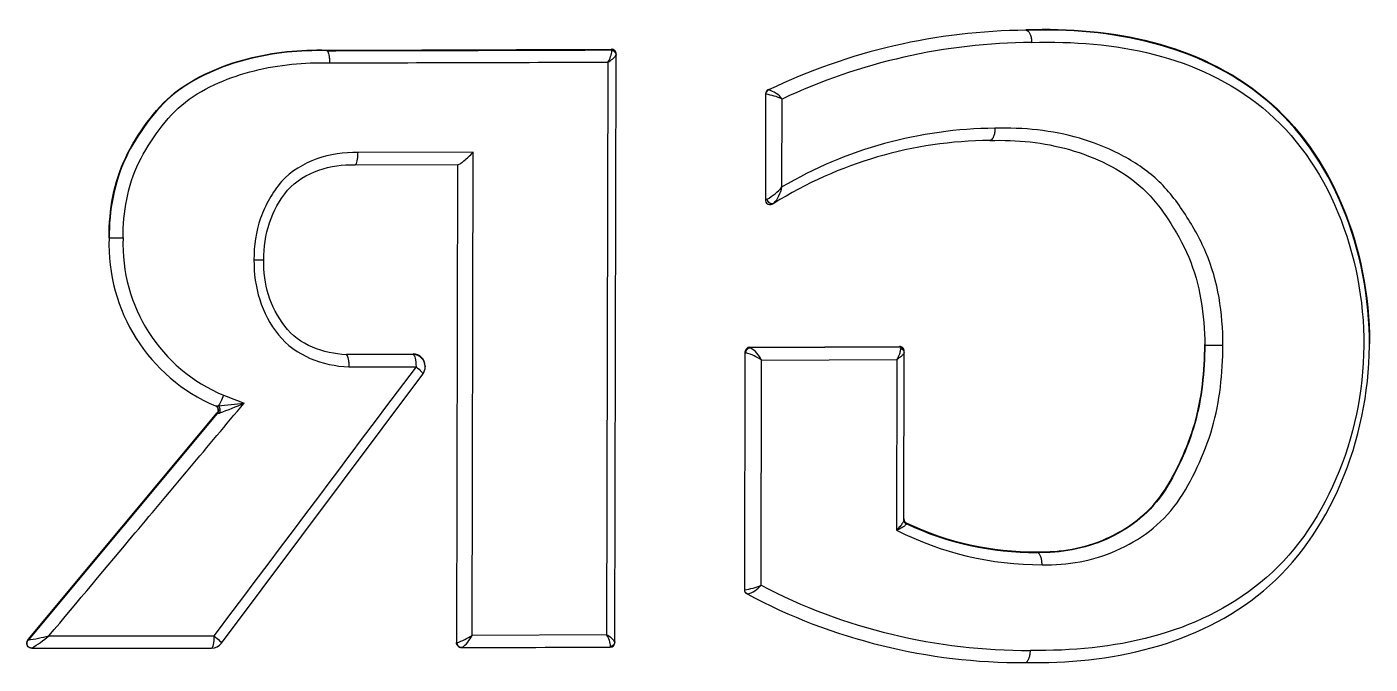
# Model space of a CAD drawing. Header units: centimetres. Extents: x -1797 to 2001, y -8788 to 1856.
# Drawn here: x -803.421 to -802.868, y -675.289 to -675.027 of the extents above; entities that cross this region are included whole.
import ezdxf

# ---------------------------------------------------------------- set-up
doc = ezdxf.new("R2010")
doc.units = ezdxf.units.CM
doc.header["$LTSCALE"] = 100
doc.header["$MEASUREMENT"] = 0
doc.layers.add('ID_Furniture-Fixed_01', color=141, linetype='Continuous')

msp = doc.modelspace()

# ---------------------------------------------------------------- linework, layer by layer
at = {"layer": 'ID_Furniture-Fixed_01'}
for p, q in [((-803.0099220818176, -675.0284974396329, 9.257823269087292e-05), (-803.0099340232274, -675.0284975165134, 9.257823269087292e-05)), ((-803.0099340210072, -675.0284964613659, 9.257823269087292e-05), (-803.0099334055284, -675.0282039570413, 9.257823269087292e-05)), ((-803.0099340210072, -675.0284964613659, 9.257823269087292e-05), (-803.0099220818176, -675.0284974396329, 9.257823269087292e-05)), ((-803.2976265254899, -675.0368795553015, 9.257823269087292e-05), (-803.2976292971861, -675.036879496238, 9.257823269087292e-05)), ((-803.2976292962333, -675.0368790434311, 9.257823269087292e-05), (-803.297628727833, -675.036608913005, 9.257823269087292e-05)), ((-803.2976292962333, -675.0368790434311, 9.257823269087292e-05), (-803.2976265254899, -675.0368795553015, 9.257823269087292e-05)), ((-803.297628727833, -675.036608913005, 9.257823269087292e-05), (-803.1806207815284, -675.0362822863274, 9.257823269087292e-05)), ((-803.1806207815284, -675.0362822863274, 9.257823269087292e-05), (-803.1806213655207, -675.0365598267447, 9.257823269087292e-05)), ((-803.1806213655207, -675.0365598267447, 9.257823269087292e-05), (-803.180437783759, -675.0368075448689, 9.257823269087292e-05)), ((-803.1791332946166, -675.279854589977, 9.257823269087292e-05), (-803.1786258912293, -675.0387127596348, 9.257823269087292e-05)), ((-803.1786258912293, -675.0387127596348, 9.257823269087292e-05), (-803.1786255776374, -675.0385637260408, 9.257823269087292e-05)), ((-803.1786255776374, -675.0385637260408, 9.257823269087292e-05), (-803.1786249704685, -675.0382751709869, 9.257823269087292e-05)), ((-803.1820786801443, -675.0415646400954, 9.257823269087292e-05), (-803.1825736603365, -675.2770053439242, 9.257823269087292e-05)), ((-803.1171686765446, -675.0548338151832, 9.257823269087292e-05), (-803.1172599010238, -675.0981879559811, 9.257823269087292e-05)), ((-803.1171681567686, -675.0545867933017, 9.257823269087292e-05), (-803.1171686765446, -675.0548338151832, 9.257823269087292e-05)), ((-803.1171686765446, -675.0548338151832, 9.257823269087292e-05), (-803.1170345734954, -675.0548070237239, 9.257823269087292e-05)), ((-803.1160250776124, -675.053030928658, 9.257823269087292e-05), (-803.1160245401079, -675.0527754813254, 9.257823269087292e-05)), ((-803.1159439362195, -675.053004524452, 9.257823269087292e-05), (-803.1160250776124, -675.053030928658, 9.257823269087292e-05)), ((-803.1104235679663, -675.0928728031452, 9.257823269087292e-05), (-803.1103476177349, -675.0567423150367, 9.257823269087292e-05)), ((-803.2375351590865, -675.0786552849725, 9.257823269087292e-05), (-803.284869334578, -675.0787661638567, 9.257823269087292e-05)), ((-803.2379526701637, -675.2771793723848, 9.257823269087292e-05), (-803.2375351590865, -675.0786552849725, 9.257823269087292e-05)), ((-803.2860882904138, -675.0837720143134, 9.257823269087292e-05), (-803.2437256386659, -675.0836735332125, 9.257823269087292e-05)), ((-803.2438805945291, -675.083651643976, 9.257823269087292e-05), (-803.2442941139113, -675.2801754025165, 9.257823269087292e-05)), ((-803.1165227325542, -675.0979391147778, 9.257823269087292e-05), (-803.1172589192018, -675.0981885480667, 9.257823269087292e-05)), ((-803.3872904411036, -675.1138437120255, 9.257823269087292e-05), (-803.387289911644, -675.1135920880604, 9.257823269087292e-05)), ((-803.2896711841315, -675.1618243220385, 9.257823269087292e-05), (-803.2896706148358, -675.1615537660757, 9.257823269087292e-05)), ((-803.2896706148358, -675.1615537660757, 9.257823269087292e-05), (-803.2622197191893, -675.1614930580306, 9.257823269087292e-05)), ((-803.2622197191893, -675.1614930580306, 9.257823269087292e-05), (-803.2622202917033, -675.1617651435274, 9.257823269087292e-05)), ((-803.1256381298634, -675.1610206122334, 9.257823269087292e-05), (-803.1258429869583, -675.2583782886961, 9.257823269087292e-05)), ((-803.1256376102075, -675.1607736474064, 9.257823269087292e-05), (-803.1256381298634, -675.1610206122334, 9.257823269087292e-05)), ((-803.1256381298634, -675.1610206122334, 9.257823269087292e-05), (-803.1252741432486, -675.1610396628378, 9.257823269087292e-05)), ((-803.123633926601, -675.1590251296004, 9.257823269087292e-05), (-803.123633377191, -675.1587640242462, 9.257823269087292e-05)), ((-803.1234155528225, -675.1590452047042, 9.257823269087292e-05), (-803.123633926601, -675.1590251296004, 9.257823269087292e-05)), ((-803.123633377191, -675.1587640242462, 9.257823269087292e-05), (-803.0621015741588, -675.1584471211956, 9.257823269087292e-05)), ((-803.0621021800249, -675.1587350571383, 9.257823269087292e-05), (-803.1234155528225, -675.1590452047042, 9.257823269087292e-05)), ((-803.0621015741588, -675.1584471211956, 9.257823269087292e-05), (-803.0621021800249, -675.1587350571383, 9.257823269087292e-05)), ((-803.060251646282, -675.2297705202757, 9.257823269087292e-05), (-803.060106923713, -675.1609915841066, 9.257823269087292e-05)), ((-803.060106923713, -675.1609915841066, 9.257823269087292e-05), (-803.0601063921415, -675.1607389564326, 9.257823269087292e-05)), ((-803.0601063921415, -675.1607389564326, 9.257823269087292e-05), (-803.0601057549385, -675.160436127778, 9.257823269087292e-05)), ((-802.8687149585961, -675.1574075397004, 9.257823269087292e-05), (-802.8687149637641, -675.1574099958, 9.257823269087292e-05)), ((-802.8687149100973, -675.1573844908273, 9.257823269087292e-05), (-802.8687149585961, -675.1574075397004, 9.257823269087292e-05)), ((-802.8687141181438, -675.1570081174452, 9.257823269087292e-05), (-802.8687149100973, -675.1573844908273, 9.257823269087292e-05)), ((-803.2896654907569, -675.1618254727339, 9.257823269087292e-05), (-803.2896711860377, -675.1618252279789, 9.257823269087292e-05)), ((-803.2622202917033, -675.1617651435274, 9.257823269087292e-05), (-803.2896711841315, -675.1618243220385, 9.257823269087292e-05)), ((-803.2896711841315, -675.1618243220385, 9.257823269087292e-05), (-803.2896654907132, -675.1618254727357, 9.257823269087292e-05)), ((-803.288664715992, -675.1668172249977, 9.257823269087292e-05), (-803.2609897085093, -675.1667581204176, 9.257823269087292e-05)), ((-803.2572302050847, -675.1664817062294, 9.257823269087292e-05), (-803.2572308219969, -675.1667748917623, 9.257823269087292e-05)), ((-803.1190444657288, -675.2565832602579, 9.257823269087292e-05), (-803.1188498884649, -675.1640271608164, 9.257823269087292e-05)), ((-803.1188498884649, -675.1640271608164, 9.257823269087292e-05), (-803.063113746372, -675.1637470706694, 9.257823269087292e-05)), ((-803.063113746372, -675.1637470706694, 9.257823269087292e-05), (-803.0632613224981, -675.2339404928919, 9.257823269087292e-05)), ((-803.3410929414061, -675.2803907215005, 9.257823269087292e-05), (-803.2582333443734, -675.1697672910266, 9.257823269087292e-05)), ((-803.342779497104, -675.1860213038487, 9.257823269087292e-05), (-803.4206500838967, -675.2791408656433, 9.257823269087292e-05)), ((-803.4206495438424, -675.2788842065522, 9.257823269087292e-05), (-803.3427789607749, -675.1857664152087, 9.257823269087292e-05)), ((-803.3427794971058, -675.1860213038487, 9.257823269087292e-05), (-803.3427821657492, -675.1860349901265, 9.257823269087292e-05)), ((-803.3427789607749, -675.1857664152087, 9.257823269087292e-05), (-803.342779497104, -675.1860213038487, 9.257823269087292e-05)), ((-803.0592449615657, -675.2314540906166, 9.257823269087292e-05), (-803.0591157802215, -675.231358371446, 9.257823269087292e-05)), ((-803.0591157802215, -675.231358371446, 9.257823269087292e-05), (-803.05911513916, -675.2310537089777, 9.257823269087292e-05)), ((-803.0055506332676, -675.2431288244927, 9.257823269087292e-05), (-803.0055500143909, -675.2428347053312, 9.257823269087292e-05)), ((-803.0055343964237, -675.2431306895967, 9.257823269087292e-05), (-803.0055506332676, -675.2431288244927, 9.257823269087292e-05)), ((-803.1257623084445, -675.2584132463082, 9.257823269087292e-05), (-803.1258429869583, -675.2583782886961, 9.257823269087292e-05)), ((-803.1825736603365, -675.2770053439242, 9.257823269087292e-05), (-803.2379526701637, -675.2771793723848, 9.257823269087292e-05)), ((-803.421117385315, -675.2804213161469, 9.257823269087292e-05), (-803.4211168482076, -675.2801660575599, 9.257823269087292e-05)), ((-803.4206500838967, -675.2791408656433, 9.257823269087292e-05), (-803.4206495438424, -675.2788842065522, 9.257823269087292e-05)), ((-803.4206321971853, -675.2791398837833, 9.257823269087292e-05), (-803.4206500838967, -675.2791408656433, 9.257823269087292e-05)), ((-803.2441380831724, -675.2801878050443, 9.257823269087292e-05), (-803.2442941139113, -675.2801754025165, 9.257823269087292e-05)), ((-803.1809313434808, -675.2817500135177, 9.257823269087292e-05), (-803.1811378113202, -675.2819990345326, 9.257823269087292e-05)), ((-803.1791336080578, -675.2800035518978, 9.257823269087292e-05), (-803.1791332946166, -675.2798545899789, 9.257823269087292e-05)), ((-803.0104807927744, -675.2883479878931, 9.257823269087292e-05), (-803.0104688650782, -675.2883479110744, 9.257823269087292e-05))]:
    msp.add_line(p, q, dxfattribs=at)
for centre, radius, start, end in [((-803.0082488150332, -675.2773241515017, 9.257823269087292e-05), 0.2488323415613118, 90.38803659739862, 115.6455104261855), ((-803.0060558392503, -675.2789797172638, 9.257823269087292e-05), 0.245491828800461, 90.38018284927732, 115.1397706314695), ((-803.4136970550161, -611.0479705419596, 9.257823269087292e-05), 63.9890137674753, 270.1039271581228, 270.2086964942249), ((-803.1893850852456, -675.036382843113, 9.257823269087292e-05), 0.008957375479136196, 324.6552411428303, 357.2823797850482), ((-803.186714697218, -675.032435689762, 9.257823269087292e-05), 0.01023867122679572, 296.9231371996657, 322.1878455700735), ((-803.1806255732102, -675.0385595177106, 9.257823269087292e-05), 0.002000000000000006, 359.8794401218175, 89.87944012181747), ((-803.1806113115508, -675.0382686156511, 9.257823269087292e-05), 0.001986351899266223, 359.8109127754348, 90.27315994884721), ((-803.4125846602309, -610.4416505263996, 9.257823269087292e-05), 64.6003253591152, 270.1028686192344, 270.2044424351633), ((-803.1151689429764, -675.0548380229623, 9.257823269087292e-05), 0.001999639054229796, 115.3498684752011, 179.8794401218175), ((-803.1151509768376, -675.0545937084573, 9.257823269087292e-05), 0.002017191784168551, 115.6618559433771, 179.8035833813244), ((-803.1198520353081, -675.0770623850374, 9.257823269087292e-05), 0.02243299351868223, 64.93284032335691, 82.78490819756861), ((-803.1188176125238, -675.0633654412748, 9.257823269087292e-05), 0.01075205156630533, 38.02368774084846, 74.49825527571461), ((-803.0215691518129, -675.2446132921816, 9.257823269087292e-05), 0.1758416426310437, 90.41416116754937, 120.3518860859811), ((-803.0235569027502, -675.2439721144021, 9.257823269087292e-05), 0.1701993292759255, 90.4623561706526, 122.0062882951481), ((-803.12785164269, -675.0780961686708, 9.257823269087292e-05), 0.02284921694484665, 299.7232920016123, 319.7065935676617), ((-803.1247741744489, -675.0900028721783, 9.257823269087292e-05), 0.01463476717448792, 318.7887716641332, 348.6907982023029), ((-803.1153876695174, -675.0982663375237, 9.257823269087292e-05), 0.001855651867201591, 177.5427422027187, 235.5055173269515), ((-803.3151208865062, -675.1165052495583, 9.257823269087292e-05), 0.07221861528063822, 177.8879488602788, 246.8285171980421), ((-803.3143968355072, -675.1164386593257, 9.257823269087292e-05), 0.06719148474597789, 177.7825162186117, 247.4567726861831), ((-803.2622094697801, -675.1664763968981, 9.257823269087292e-05), 0.004983349408636786, 359.9658756553446, 90.11784210677318), ((-803.1236381342906, -675.1610248205641, 9.257823269087292e-05), 0.002000000000000526, 89.87944012129633, 179.8794401218175), ((-803.1236212753527, -675.16078033387, 9.257823269087292e-05), 0.002016345942029599, 90.34388368717057, 179.8099994243489), ((-803.1303496764815, -675.1803550283778, 9.257823269087292e-05), 0.01997108869221992, 54.84279708951777, 75.27712836262548), ((-803.1285083269062, -675.1682954841028, 9.257823269087292e-05), 0.01055954624133105, 23.84192242418503, 61.16486216543809), ((-803.0621063877145, -675.1607347481024, 9.257823269087292e-05), 0.001999999999999659, 359.8794401218175, 89.87944012181747), ((-803.0620875364887, -675.16042886633, 9.257823269087292e-05), 0.001981794852686862, 359.7900634194441, 90.40584724856993), ((-803.2622308123624, -675.1667650529719, 9.257823269087292e-05), 0.004999920513669432, 359.8872557002438, 89.87944012181747), ((-803.2622308109273, -675.1667643709363, 9.257823269087292e-05), 0.00499999999999802, 323.1785186372972, 359.8794401218175), ((-803.3436205454364, -675.1733391257565, 9.257823269087292e-05), 0.00955931537531769, 270.4960528002826, 277.1597693569653), ((-803.3441445380556, -675.1846261915869, 9.257823269087292e-05), 0.001802071943048579, 4.982408264451694, 29.17426387775009), ((-803.4072099688392, -674.5082686019748, 9.257823269087292e-05), 0.6776587733485971, 275.4855728959957, 276.3968278238407), ((-803.3441658572206, -675.1848043355642, 9.257823269087292e-05), 0.002634089077934617, 338.7401489565501, 48.75067783227524), ((-803.4017989569268, -675.0230383791961, 9.257823269087292e-05), 0.1734609652011408, 290.2676497556404, 293.8325839629681), ((-803.1922299531664, -674.8022009798781, 9.257823269087292e-05), 0.4043270132625696, 248.5395280752903, 249.8202301597639), ((-803.3443118977608, -675.1847364999765, 9.257823269087292e-05), 0.001999743174142896, 320.022671627123, 359.8752668301692), ((-803.344308205858, -675.1844818713837, 9.257823269087292e-05), 0.00199715882138402, 319.9702249938069, 359.9367918945778), ((-803.3443118977608, -675.1847364999765, 9.257823269087292e-05), 0.001999743174142896, 359.8752668301692, 7.82279663099968), ((-803.0582514509344, -675.2295551823479, 9.257823269087292e-05), 0.00199963897585275, 179.8794401218175, 244.3900300364758), ((-803.0582691487172, -675.2292619646262, 9.257823269087292e-05), 0.001981425662935143, 179.7871120294559, 244.7251816625296), ((-803.0064721101534, -675.1195545477915, 9.257823269087292e-05), 0.1235777123185111, 244.7862465366963, 270.4272390605274), ((-803.0064559850671, -675.1192900782619, 9.257823269087292e-05), 0.1235479488333054, 244.7718095087759, 270.4201507331748), ((-803.0042267844685, -675.1182120067872, 9.257823269087292e-05), 0.1299159696734105, 242.9733070214602, 270.3528288852787), ((-803.1283258318899, -675.2357570751649, 9.257823269087292e-05), 0.02280073997208807, 276.4555051360732, 294.0205486245671), ((-803.1273055033923, -675.2497985013699, 9.257823269087292e-05), 0.01069007466799652, 283.8574558231464, 320.60386808084), ((-803.0119222421738, -675.0483720001691, 9.257823269087292e-05), 0.239980316819369, 241.9570034603051, 270.3441509900496), ((-803.0097603330945, -675.0468745617816, 9.257823269087292e-05), 0.2364757067076822, 242.4749208079883, 270.3756204998401), ((-803.4536988803768, -675.0922121156352, 9.257823269087292e-05), 0.1898299134554652, 280.0315891112947, 282.667626540292), ((-803.4502201594797, -675.2312111390049, 9.257823269087292e-05), 0.0599233154580049, 301.2717604613162, 309.5422778737303), ((-803.4189794360215, -606.9281608130693, 9.257823269087292e-05), 68.34926084061973, 270.0057919245406, 270.0626984545013), ((-803.2510071667896, -675.2582018983442, 9.257823269087292e-05), 0.02303398365768744, 287.3504342837763, 304.52386179104), ((-803.2489524207015, -675.2721593529125, 9.257823269087292e-05), 0.01209111687899991, 303.922495576515, 335.4691935397526), ((-803.1871386744771, -675.2860191241809, 9.257823269087292e-05), 0.01010384029245199, 37.59803112798481, 63.14014122769165), ((-803.1898312263918, -675.282174043173, 9.257823269087292e-05), 0.00890997850589286, 2.727760758487199, 35.45773996818118), ((-803.4191203664827, -675.2801690687495, 9.257823269087292e-05), 0.001997311759221543, 139.9619822899031, 179.8845956252277), ((-803.4191173892007, -675.2804252662816, 9.257823269087292e-05), 0.001999953587820264, 179.8868369355331, 201.8117635710566), ((-803.4191173892007, -675.2804252662816, 9.257823269087292e-05), 0.001999953587820264, 140.036937898208, 179.8868369355331), ((-803.420033221689, -607.5849754016137, 9.257823269087292e-05), 67.69745308721393, 270.000777906134, 270.0634190110652), ((-803.3450904003153, -675.2773877912343, 9.257823269087292e-05), 0.005000000000000174, 270.0635357906469, 323.1525758707459), ((-803.2422751202316, -675.2801666441608, 9.257823269087292e-05), 0.002020426443201629, 221.7869452613078, 267.9398267613948), ((-803.412568502958, -611.8627920051115, 9.257823269087292e-05), 63.41962929886692, 270.1539135063038, 270.2090840244448), ((-803.1811336036307, -675.2799993435672, 9.257823269087292e-05), 0.001999695390312792, 269.8794401218175, 359.8794401218175)]:
    msp.add_arc(centre, radius, start, end, dxfattribs=at)
at = {"layer": 'ID_Furniture-Fixed_01', "extrusion": (0, 0, -1)}
for centre, major_axis, ratio, start_param, end_param in [((-803.1806258868022, -675.0387085513041, 9.257823269087292e-05), (0.00199999557248376, -4.208330474362126e-06), 0.9547526389208288, 4.804570775199521, 6.283185307179586), ((-803.1150881980648, -675.054811931129, 9.257823269087292e-05), (-0.000742385868668435, 0.001857111526224383), 0.9690435780649556, 5.084431317406922, 6.219314000854524), ((-803.1148173975113, -675.0979445505275, 9.257823269087292e-05), (-0.001017291800975771, 0.001721951622918464), 0.8142279951474173, 3.116062862447093, 5.163589100286554), ((-803.3822904755788, -675.1138622787892, 9.257823269087292e-05), (-0.004999965508770008, 1.857178261052744e-05), 0.00530767848975204, 2.808056120695568e-05, 1.721845075547402), ((-803.1234197605121, -675.1610448956683, 9.257823269087292e-05), (-9.05393667396479e-05, -0.001997949604736411), 0.9270776524966023, 1.531426230308712, 3.095019848056804), ((-803.062106919286, -675.1609873757764, 9.257823269087292e-05), (0.00199999557248379, -4.208330460137425e-06), 0.9279598349356892, 4.867483512037171, 6.283185307179586), ((-803.2622308109273, -675.1667643709363, 9.257823269087292e-05), (-1.184287070204098e-05, 0.004999985974622143), 0.2482228029407104, 0.01801723672315791, 1.570134155233672), ((-803.3443062783765, -675.1847442617639, 9.257823269087292e-05), (-0.001296306067176793, -0.001523020216608686), 0.9986114022539642, 2.830477665854687, 3.147386989378105), ((-803.3443062783765, -675.1847442617639, 9.257823269087292e-05), (-0.001296306067176793, -0.001523020216608686), 0.9986114022539642, 3.147386989378106, 4.709911213774055), ((-803.3410745556199, -675.1785043091656, 9.257823269087292e-05), (-0.001876989566235837, -0.004634318738307539), 0.1699439012331276, 4.641895203096055, 5.837774648481992), ((-803.1237946149022, -675.2584180250235, 9.257823269087292e-05), (0.00107386381871923, 0.00168725116649789), 0.9775935159949909, 3.06849845426914, 4.1582127458176), ((-803.3450904003153, -675.2773877912343, 9.257823269087292e-05), (-0.004001176402842338, 0.002998430821833712), 0.1108490462786185, 1.715321452363154, 3.152111553085812), ((-803.2422005119655, -675.280192788977, 9.257823269087292e-05), (0.0001403212392951295, 0.001995071414711773), 0.9686522152028507, 3.07128132795527, 4.646857315357334), ((-803.1811332901895, -675.2798503816432, 9.257823269087292e-05), (-0.001999995572483472, 4.208330528485014e-06), 0.9546761555371427, 3.141592653589793, 4.609234434259561)]:
    msp.add_ellipse(centre, major_axis=major_axis, ratio=ratio, start_param=start_param, end_param=end_param, dxfattribs=at)
at = {"layer": 'ID_Furniture-Fixed_01', "extrusion": (0, 0, -0.9999999999999999)}
for centre, major_axis, ratio, start_param, end_param in [((-803.3286623323403, -675.1228854843878, 9.257823269087292e-05), (0.004999998468919012, -3.913823314799396e-06), 0.004257341776786208, 4.907815014729092, 6.283162260930764), ((-802.9314830641598, -675.1578654922362, 9.257823269087292e-05), (0.004999974402163231, -1.599931269143784e-05), 0.002306844767706571, 3.14156462517896, 5.231319776944021), ((-803.0582516507092, -675.2297747286063, 9.257823269087292e-05), (0.001999995572487172, -4.208329511942592e-06), 0.9675094839534079, 2.088501688819765, 3.141592653589793)]:
    msp.add_ellipse(centre, major_axis=major_axis, ratio=ratio, start_param=start_param, end_param=end_param, dxfattribs=at)
at = {"layer": 'ID_Furniture-Fixed_01', "extrusion": (0, 0, -0.9999999999999998)}
for centre, major_axis, ratio, start_param, end_param in [((-803.2622308109273, -675.1667643709363, 9.257823269087292e-05), (-0.004002533642212573, 0.002996618835114202), 0.1527886056443319, 1.770065430359932, 3.152170894521663), ((-803.3450904003153, -675.2773877912343, 9.257823269087292e-05), (-5.544542552579898e-06, 0.004999996925802577), 0.181035093198292, 1.569584878608655, 3.159339208942803)]:
    msp.add_ellipse(centre, major_axis=major_axis, ratio=ratio, start_param=start_param, end_param=end_param, dxfattribs=at)
at = {"layer": 'ID_Furniture-Fixed_01'}
for points, knots in [([(-803.0104807905558, -675.2883469334963, 9.257823269087292e-05), (-802.975513447816, -675.2889925520342, 9.257823269087292e-05), (-802.9395765415269, -675.2815614838676, 9.257823269087292e-05), (-802.8850938120961, -675.2362271280638, 9.257823269087292e-05), (-802.8690163650483, -675.1970752138616, 9.257823269087292e-05), (-802.8684222052867, -675.1192688499261, 9.257823269087292e-05), (-802.8839155652234, -675.0798420940366, 9.257823269087292e-05), (-802.9390347768993, -675.0340342886191, 9.257823269087292e-05), (-802.9749739592891, -675.0274149788677, 9.257823269087292e-05), (-803.0099340210072, -675.0284964613659, 9.257823269087292e-05)], [0, 0, 0, 0, 0.2500000000000002, 0.2500000000000002, 0.5000000000000003, 0.5000000000000003, 0.7500000000000004, 0.7500000000000004, 1, 1, 1, 1]), ([(-803.0099334055284, -675.0282039570413, 9.257823269087292e-05), (-802.9746562879911, -675.0271014359143, 9.257823269087292e-05), (-802.9393968563874, -675.0335953794558, 9.257823269087292e-05), (-802.8842117940776, -675.079057121952, 9.257823269087292e-05), (-802.8686144228164, -675.1179291687592, 9.257823269087292e-05), (-802.8687146364068, -675.1570499634684, 9.257823269087292e-05)], [0, 0, 0, 0, 0.5014886333740896, 0.5014886333740896, 1, 1, 1, 1]), ([(-803.0099220818176, -675.0284974396329, 9.257823269087292e-05), (-803.0096759681121, -675.0285067283623, 9.257823269087292e-05), (-803.0094257015952, -675.0286127349402, 9.257823269087292e-05), (-803.0091920072779, -675.0288066787255, 9.257823269087292e-05), (-803.0089583132001, -675.0290006223115, 9.257823269087292e-05), (-803.0087347458438, -675.0292878514958, 9.257823269087292e-05), (-803.0085398168015, -675.0296445779579, 9.257823269087292e-05), (-803.0083448820914, -675.0300013147951, 9.257823269087292e-05), (-803.0081732110975, -675.0304373910178, 9.257823269087292e-05), (-803.00803901651, -675.0309166956597, 9.257823269087292e-05), (-803.0078998034464, -675.0314139248637, 9.257823269087292e-05), (-803.0077969496202, -675.0319722676929, 9.257823269087292e-05), (-803.0077396032941, -675.032542052187, 9.257823269087292e-05), (-803.0077081313174, -675.032854753016, 9.257823269087292e-05), (-803.0076896876698, -675.0331747359235, 9.257823269087292e-05), (-803.0076847742034, -675.0334932928351, 9.257823269087292e-05)], [0, 0, 0, 0, 0.2170166207002759, 0.2170166207002759, 0.2170166207002759, 0.4340328458989334, 0.4340328458989334, 0.4340328458989334, 0.6510553138092342, 0.6510553138092342, 0.6510553138092342, 0.876442651702413, 0.876442651702413, 0.876442651702413, 1, 1, 1, 1]), ([(-803.0076847742034, -675.0334932928351, 9.257823269087292e-05), (-802.9736341197101, -675.0324372710022, 9.257823269087292e-05), (-802.9392197376994, -675.0386705786334, 9.257823269087292e-05), (-802.8859180309743, -675.0821732601328, 9.257823269087292e-05), (-802.8707255180482, -675.1204835633318, 9.257823269087292e-05), (-802.8713387364309, -675.195956063236, 9.257823269087292e-05), (-802.8871270190508, -675.2339294120204, 9.257823269087292e-05), (-802.9398125867758, -675.2769503747634, 9.257823269087292e-05), (-802.9742801179099, -675.2839629630228, 9.257823269087292e-05), (-803.0082100533413, -675.2833451867953, 9.257823269087292e-05)], [0, 0, 0, 0, 0.25, 0.25, 0.5, 0.5, 0.75, 0.75, 1, 1, 1, 1]), ([(-803.2976292971861, -675.036879496238, 9.257823269087292e-05), (-803.3085843609142, -675.0366445352149, 9.257823269087292e-05), (-803.3196584441454, -675.0376767024065, 9.257823269087292e-05), (-803.3357800782835, -675.0418470334196, 9.257823269087292e-05), (-803.3409980357477, -675.0436520390128, 9.257823269087292e-05), (-803.3510655629372, -675.0482310693944, 9.257823269087292e-05), (-803.3560118189256, -675.0510235632726, 9.257823269087292e-05), (-803.3646945355542, -675.0579432567358, 9.257823269087292e-05), (-803.3684168607688, -675.0621524865899, 9.257823269087292e-05), (-803.3750444650782, -675.071228537973, 9.257823269087292e-05), (-803.3780653622689, -675.0759345684457, 9.257823269087292e-05), (-803.3852526812531, -675.0911250513952, 9.257823269087292e-05), (-803.3872487955116, -675.1026320821122, 9.257823269087292e-05), (-803.3872904411036, -675.1138437120255, 9.257823269087292e-05)], [0, 0, 0, 0, 0.2499999999999994, 0.2499999999999994, 0.3749999999999981, 0.3749999999999981, 0.4999999999999968, 0.4999999999999968, 0.6249999999999956, 0.6249999999999956, 0.7499999999999972, 0.7499999999999972, 1, 1, 1, 1]), ([(-803.387289911644, -675.1135920880604, 9.257823269087292e-05), (-803.3872688082606, -675.1079106952463, 9.257823269087292e-05), (-803.3867985095101, -675.1023021626854, 9.257823269087292e-05), (-803.3846226165757, -675.0912855864956, 9.257823269087292e-05), (-803.3828562380734, -675.0858051429452, 9.257823269087292e-05), (-803.3780504754834, -675.0756536078513, 9.257823269087292e-05), (-803.3750239985343, -675.0709433926015, 9.257823269087292e-05), (-803.3683906255974, -675.0618656473082, 9.257823269087292e-05), (-803.3646535215756, -675.0576480863876, 9.257823269087292e-05), (-803.3559742440615, -675.0507417576357, 9.257823269087292e-05), (-803.3510300225214, -675.047952454822, 9.257823269087292e-05), (-803.3409644010181, -675.0433774336454, 9.257823269087292e-05), (-803.3357525913784, -675.0415760093449, 9.257823269087292e-05), (-803.3196660458589, -675.0374142066305, 9.257823269087292e-05), (-803.3086522895314, -675.0363745890984, 9.257823269087292e-05), (-803.297628727833, -675.036608913005, 9.257823269087292e-05)], [0, 0, 0, 0, 0.1249999999999978, 0.1249999999999978, 0.2499999999999957, 0.2499999999999957, 0.3749999999999935, 0.3749999999999935, 0.4999999999999944, 0.4999999999999944, 0.6249999999999953, 0.6249999999999953, 0.7499999999999963, 0.7499999999999963, 1, 1, 1, 1]), ([(-803.2976265254899, -675.0368795553015, 9.257823269087292e-05), (-803.2975040108095, -675.0368921750398, 9.257823269087292e-05), (-803.2973811801718, -675.037001556733, 9.257823269087292e-05), (-803.2972682053211, -675.0371986400903, 9.257823269087292e-05), (-803.2971552305918, -675.0373957232366, 9.257823269087292e-05), (-803.2970489957194, -675.0376859429891, 9.257823269087292e-05), (-803.2969582969116, -675.0380452633028, 9.257823269087292e-05), (-803.2968675953294, -675.0384045945968, 9.257823269087292e-05), (-803.2967899292033, -675.0388429402549, 9.257823269087292e-05), (-803.2967317283596, -675.0393240014716, 9.257823269087292e-05), (-803.2966722124183, -675.0398159326571, 9.257823269087292e-05), (-803.2966313795683, -675.0403666186874, 9.257823269087292e-05), (-803.2966127607813, -675.0409284271916, 9.257823269087292e-05), (-803.2966024819815, -675.0412385825305, 9.257823269087292e-05), (-803.2965987115662, -675.041555859593, 9.257823269087292e-05), (-803.2966015503969, -675.0418717676764, 9.257823269087292e-05)], [0, 0, 0, 0, 0.217965343829812, 0.217965343829812, 0.217965343829812, 0.4359302689819026, 0.4359302689819026, 0.4359302689819026, 0.6539017870495196, 0.6539017870495196, 0.6539017870495196, 0.8769461485003066, 0.8769461485003066, 0.8769461485003066, 1, 1, 1, 1]), ([(-803.3815380043034, -675.113838837218, 9.257823269087292e-05), (-803.3815171966891, -675.1084798084842, 9.257823269087292e-05), (-803.3810763273503, -675.1031860162591, 9.257823269087292e-05), (-803.3790094841313, -675.0927825869805, 9.257823269087292e-05), (-803.377322688981, -675.0876160368864, 9.257823269087292e-05), (-803.3727409867433, -675.078091417384, 9.257823269087292e-05), (-803.3698600018811, -675.073668939963, 9.257823269087292e-05), (-803.3635635821262, -675.0651339014482, 9.257823269087292e-05), (-803.3600284372761, -675.0611975804829, 9.257823269087292e-05), (-803.3517430660585, -675.0547955548693, 9.257823269087292e-05), (-803.3470463055771, -675.0522404800247, 9.257823269087292e-05), (-803.3375131086613, -675.048038213811, 9.257823269087292e-05), (-803.3325774253897, -675.0463855555615, 9.257823269087292e-05), (-803.3173430028892, -675.0425759467287, 9.257823269087292e-05), (-803.3069982872336, -675.0416510227667, 9.257823269087292e-05), (-803.2966015503969, -675.0418717676764, 9.257823269087292e-05)], [0, 0, 0, 0, 0.1249999999999996, 0.1249999999999996, 0.2499999999999993, 0.2499999999999993, 0.3749999999999989, 0.3749999999999989, 0.4999999999999986, 0.4999999999999986, 0.6249999999999982, 0.6249999999999982, 0.7499999999999978, 0.7499999999999978, 1, 1, 1, 1]), ([(-803.0228402078397, -675.0687762434707, 9.257823269087292e-05), (-803.0228352010529, -675.0690933339067, 9.257823269087292e-05), (-803.022843225796, -675.0694118692479, 9.257823269087292e-05), (-803.0228640623102, -675.0697232598097, 9.257823269087292e-05), (-803.0229048374165, -675.070332621902, 9.257823269087292e-05), (-803.0229969940139, -675.0709296980579, 9.257823269087292e-05), (-803.0231311961932, -675.0714539762896, 9.257823269087292e-05), (-803.0232522075238, -675.0719267227571, 9.257823269087292e-05), (-803.0234106859344, -675.0723543191577, 9.257823269087292e-05), (-803.0235935131315, -675.0727013566341, 9.257823269087292e-05), (-803.0237763348223, -675.0730483836658, 9.257823269087292e-05), (-803.0239885459647, -675.0733244265327, 9.257823269087292e-05), (-803.0242125770731, -675.0735066229975, 9.257823269087292e-05), (-803.0244366084165, -675.0736888196504, 9.257823269087292e-05), (-803.0246786387086, -675.073782194255, 9.257823269087292e-05), (-803.0249186257355, -675.0737790123105, 9.257823269087292e-05)], [0, 0, 0, 0, 0.1211089353881048, 0.1211089353881048, 0.1211089353881048, 0.3589010912644836, 0.3589010912644836, 0.3589010912644836, 0.5726048331982987, 0.5726048331982987, 0.5726048331982987, 0.7863022165380282, 0.7863022165380282, 0.7863022165380282, 1, 1, 1, 1]), ([(-802.9290032849113, -675.1578634113855, 9.257823269087292e-05), (-802.9289985626748, -675.1512810496608, 9.257823269087292e-05), (-802.9294721235015, -675.1447530878761, 9.257823269087292e-05), (-802.9317113510249, -675.1319990138907, 9.257823269087292e-05), (-802.9335362536415, -675.1256682767555, 9.257823269087292e-05), (-802.9385040423374, -675.1139363438149, 9.257823269087292e-05), (-802.9416326216522, -675.1085027351394, 9.257823269087292e-05), (-802.9485142358947, -675.0980442064676, 9.257823269087292e-05), (-802.9523889284117, -675.0931980183525, 9.257823269087292e-05), (-802.9613608145245, -675.0851952759956, 9.257823269087292e-05), (-802.9664754159136, -675.0819404594397, 9.257823269087292e-05), (-802.9769542697405, -675.0766033890143, 9.257823269087292e-05), (-802.982402706591, -675.0744937710908, 9.257823269087292e-05), (-802.999309960146, -675.0696201174444, 9.257823269087292e-05), (-803.0110129984469, -675.0684064490126, 9.257823269087292e-05), (-803.0228402078397, -675.0687762434707, 9.257823269087292e-05)], [0, 0, 0, 0, 0.1250000000000003, 0.1250000000000003, 0.2500000000000006, 0.2500000000000006, 0.3750000000000008, 0.3750000000000008, 0.5000000000000011, 0.5000000000000011, 0.6250000000000013, 0.6250000000000013, 0.7500000000000017, 0.7500000000000017, 1, 1, 1, 1]), ([(-803.284869334578, -675.0787661638567, 9.257823269087292e-05), (-803.2906376405047, -675.0786243147743, 9.257823269087292e-05), (-803.2964092767616, -675.0794187752169, 9.257823269087292e-05), (-803.3072315340285, -675.0832816412646, 9.257823269087292e-05), (-803.3124100780024, -675.0863180739027, 9.257823269087292e-05), (-803.3182622007475, -675.0928601947983, 9.257823269087292e-05), (-803.3198343344751, -675.0952893279448, 9.257823269087292e-05), (-803.3227111148312, -675.1003231508, 9.257823269087292e-05), (-803.3239994616614, -675.1029805739652, 9.257823269087292e-05), (-803.326924065447, -675.1112501578148, 9.257823269087292e-05), (-803.3276712238155, -675.116989464673, 9.257823269087292e-05), (-803.3276913905106, -675.1228653628016, 9.257823269087292e-05)], [0, 0, 0, 0, 0.2500000000000028, 0.2500000000000028, 0.5000000000000057, 0.5000000000000057, 0.6250000000000044, 0.6250000000000044, 0.7500000000000031, 0.7500000000000031, 1, 1, 1, 1]), ([(-803.2860882904138, -675.0837720143134, 9.257823269087292e-05), (-803.2859604195656, -675.0837817909285, 9.257823269087292e-05), (-803.2858293019752, -675.0836951087097, 9.257823269087292e-05), (-803.285705804602, -675.0835191485423, 9.257823269087292e-05), (-803.2855823074057, -675.0833431886233, 9.257823269087292e-05), (-803.2854630252674, -675.0830730987211, 9.257823269087292e-05), (-803.2853578580634, -675.0827312491322, 9.257823269087292e-05), (-803.2852526865207, -675.0823893854406, 9.257823269087292e-05), (-803.2851587318899, -675.0819663288137, 9.257823269087292e-05), (-803.2850837987493, -675.0814971117873, 9.257823269087292e-05), (-803.2850088591682, -675.0810278544279, 9.257823269087292e-05), (-803.2849508786386, -675.0804994875964, 9.257823269087292e-05), (-803.2849146744181, -675.0799557608036, 9.257823269087292e-05), (-803.2849078414001, -675.0798531403032, 9.257823269087292e-05), (-803.2849017426547, -675.0797496757984, 9.257823269087292e-05), (-803.2848963965864, -675.0796456786313, 9.257823269087292e-05), (-803.2848815008401, -675.0793559114534, 9.257823269087292e-05), (-803.2848724240932, -675.079060450604, 9.257823269087292e-05), (-803.284869334578, -675.0787661638567, 9.257823269087292e-05)], [0, 0, 0, 0, 0.2122117680112611, 0.2122117680112611, 0.2122117680112611, 0.4244229938145537, 0.4244229938145537, 0.4244229938145537, 0.6366428674161457, 0.6366428674161457, 0.6366428674161457, 0.8488811973135971, 0.8488811973135971, 0.8488811973135971, 0.8883894713492771, 0.8883894713492771, 0.8883894713492771, 1, 1, 1, 1]), ([(-803.2437256386659, -675.0836735332125, 9.257823269087292e-05), (-803.2436172761321, -675.0836811811143, 9.257823269087292e-05), (-803.2434483087901, -675.0836283239348, 9.257823269087292e-05), (-803.2432391944108, -675.0835247297866, 9.257823269087292e-05), (-803.2430309874107, -675.0834215851467, 9.257823269087292e-05), (-803.2427785797679, -675.0832667403158, 9.257823269087292e-05), (-803.242506390024, -675.0830799421303, 9.257823269087292e-05), (-803.2421272418035, -675.0828197405515, 9.257823269087292e-05), (-803.2416998058928, -675.0824913646795, 9.257823269087292e-05), (-803.2412657760584, -675.0821354174088, 9.257823269087292e-05), (-803.2406626119879, -675.0816407633831, 9.257823269087292e-05), (-803.240027640031, -675.0810779841142, 9.257823269087292e-05), (-803.2394116186728, -675.0805023853848, 9.257823269087292e-05), (-803.2388052440059, -675.0799358003421, 9.257823269087292e-05), (-803.2382027034106, -675.0793433698548, 9.257823269087292e-05), (-803.2376320509206, -675.0787553926223, 9.257823269087292e-05), (-803.2375996669653, -675.0787220255054, 9.257823269087292e-05), (-803.2375673680837, -675.0786886546241, 9.257823269087292e-05), (-803.2375351590865, -675.0786552849725, 9.257823269087292e-05)], [0, 0, 0, 0, 0.1366552677754398, 0.1366552677754398, 0.1366552677754398, 0.2722595008772362, 0.2722595008772362, 0.2722595008772362, 0.4618483837741509, 0.4618483837741509, 0.4618483837741509, 0.726051679448856, 0.726051679448856, 0.726051679448856, 0.9852872310004442, 0.9852872310004442, 0.9852872310004442, 1, 1, 1, 1]), ([(-803.0249186257355, -675.0737790123105, 9.257823269087292e-05), (-803.0137576104471, -675.0734205245574, 9.257823269087292e-05), (-803.002737735035, -675.0745352193028, 9.257823269087292e-05), (-802.9868051486748, -675.0790633402446, 9.257823269087292e-05), (-802.9816712850042, -675.0810267750678, 9.257823269087292e-05), (-802.9717986172847, -675.0860013557251, 9.257823269087292e-05), (-802.9669828383127, -675.0890254169633, 9.257823269087292e-05), (-802.9585443993493, -675.0965125106816, 9.257823269087292e-05), (-802.9549028653801, -675.1010922987064, 9.257823269087292e-05), (-802.9484006381995, -675.1110183939434, 9.257823269087292e-05), (-802.9454348523739, -675.1161717559291, 9.257823269087292e-05), (-802.9383853858895, -675.1328738777481, 9.257823269087292e-05), (-802.9364740833042, -675.1454868148887, 9.257823269087292e-05), (-802.9364830385522, -675.1578494885864, 9.257823269087292e-05)], [0, 0, 0, 0, 0.2499999999999987, 0.2499999999999987, 0.3749999999999988, 0.3749999999999988, 0.4999999999999989, 0.4999999999999989, 0.624999999999999, 0.624999999999999, 0.7499999999999991, 0.7499999999999991, 1, 1, 1, 1]), ([(-803.323662333874, -675.1228894029339, 9.257823269087292e-05), (-803.323627216377, -675.11263790625, 9.257823269087292e-05), (-803.3205813921617, -675.102070061592, 9.257823269087292e-05), (-803.3104372082811, -675.0903645222295, 9.257823269087292e-05), (-803.3058311366625, -675.0876959140444, 9.257823269087292e-05), (-803.2962767795893, -675.0843198080904, 9.257823269087292e-05), (-803.2910524795135, -675.0836444877252, 9.257823269087292e-05), (-803.2860919400623, -675.0837714481193, 9.257823269087292e-05)], [0, 0, 0, 0, 0.4999999999999993, 0.4999999999999993, 0.7499999999999997, 0.7499999999999997, 1, 1, 1, 1]), ([(-803.1137876064578, -675.099658616735, 9.257823269087292e-05), (-803.1138744348924, -675.099710062387, 9.257823269087292e-05), (-803.1140528457319, -675.0998152461086, 9.257823269087292e-05), (-803.1142011083667, -675.0998996927881, 9.257823269087292e-05), (-803.1143354279711, -675.0999706736518, 9.257823269087292e-05), (-803.1144730856365, -675.1000354815826, 9.257823269087292e-05), (-803.1147227263064, -675.1001296101801, 9.257823269087292e-05), (-803.1151488884078, -675.100214606902, 9.257823269087292e-05), (-803.1157438106325, -675.100163457719, 9.257823269087292e-05), (-803.1162423961619, -675.0999962497742, 9.257823269087292e-05), (-803.1164228438164, -675.0998118620848, 9.257823269087292e-05), (-803.1164385750405, -675.0997957300299, 9.257823269087292e-05)], [0, 0, 0, 0, 0.1267282215625305, 0.3027656361574722, 0.3722616863474607, 0.4186529740897285, 0.4838186412683239, 0.6036314733698886, 0.774762862905199, 0.9830328695963445, 1, 1, 1, 1]), ([(-803.3276913905106, -675.1228653628016, 9.257823269087292e-05), (-803.3276957370304, -675.1284265415973, 9.257823269087292e-05), (-803.3270423000267, -675.1339204855719, 9.257823269087292e-05), (-803.3236161402816, -675.1444070560963, 9.257823269087292e-05), (-803.321009697706, -675.1493539422538, 9.257823269087292e-05), (-803.3141953925453, -675.1579605490253, 9.257823269087292e-05), (-803.309513731035, -675.1611820459059, 9.257823269087292e-05), (-803.299462431379, -675.1654981061345, 9.257823269087292e-05), (-803.2941138788977, -675.166583947949, 9.257823269087292e-05), (-803.288664715992, -675.1668172249977, 9.257823269087292e-05)], [0, 0, 0, 0, 0.25, 0.25, 0.5, 0.5, 0.75, 0.75, 1, 1, 1, 1]), ([(-803.2896711860377, -675.1618252279789, 9.257823269087292e-05), (-803.2944597423347, -675.1616215747329, 9.257823269087292e-05), (-803.299161392436, -675.1606593202193, 9.257823269087292e-05), (-803.3079970892333, -675.1568479988321, 9.257823269087292e-05), (-803.3121147990986, -675.1539815805734, 9.257823269087292e-05), (-803.3179473611693, -675.1462677174306, 9.257823269087292e-05), (-803.3202306567251, -675.141859913869, 9.257823269087292e-05), (-803.3231342288993, -675.1325906302711, 9.257823269087292e-05), (-803.3236662073232, -675.1278380032456, 9.257823269087292e-05), (-803.323662333874, -675.1228894029339, 9.257823269087292e-05)], [0, 0, 0, 0, 0.25, 0.25, 0.5, 0.5, 0.75, 0.75, 1, 1, 1, 1]), ([(-803.0617941146883, -675.1591543869706, 9.257823269087292e-05), (-803.0617120463912, -675.1593778538893, 9.257823269087292e-05), (-803.0616943943895, -675.1596871044064, 9.257823269087292e-05), (-803.0617341400614, -675.1600457351235, 9.257823269087292e-05), (-803.0617821722777, -675.1604791365078, 9.257823269087292e-05), (-803.0619148130102, -675.1609981589988, 9.257823269087292e-05), (-803.0621086662535, -675.1615461727135, 9.257823269087292e-05), (-803.0622501641842, -675.1619461805024, 9.257823269087292e-05), (-803.0624263748623, -675.1623689648497, 9.257823269087292e-05), (-803.0626282876063, -675.1627967777906, 9.257823269087292e-05), (-803.062709081348, -675.1629679636619, 9.257823269087292e-05), (-803.0627942646803, -675.1631405997407, 9.257823269087292e-05), (-803.062883275476, -675.1633136392841, 9.257823269087292e-05), (-803.0629365603702, -675.1634172266456, 9.257823269087292e-05), (-803.0629912668752, -675.1635210579118, 9.257823269087292e-05), (-803.0630472741909, -675.1636249121614, 9.257823269087292e-05), (-803.0630692299424, -675.1636656246667, 9.257823269087292e-05), (-803.0630913898034, -675.1637063485734, 9.257823269087292e-05), (-803.063113746372, -675.1637470706694, 9.257823269087292e-05)], [0, 0, 0, 0, 0.2681422982263432, 0.2681422982263432, 0.2681422982263432, 0.5930280546177307, 0.5930280546177307, 0.5930280546177307, 0.828219800846696, 0.828219800846696, 0.828219800846696, 0.9218031634110843, 0.9218031634110843, 0.9218031634110843, 0.9777892042205755, 0.9777892042205755, 0.9777892042205755, 1, 1, 1, 1]), ([(-803.063113746372, -675.1637470706694, 9.257823269087292e-05), (-803.0630764210547, -675.1637226175883, 9.257823269087292e-05), (-803.0630392920431, -675.1636981635731, 9.257823269087292e-05), (-803.0630023715628, -675.1636737165647, 9.257823269087292e-05), (-803.06290805016, -675.1636112613526, 9.257823269087292e-05), (-803.0628150433731, -675.1635488209379, 9.257823269087292e-05), (-803.0627235542918, -675.1634865288686, 9.257823269087292e-05), (-803.0625709152542, -675.1633826016925, 9.257823269087292e-05), (-803.0624222585325, -675.1632789204052, 9.257823269087292e-05), (-803.0622785322935, -675.1631761153392, 9.257823269087292e-05), (-803.0619199088444, -675.1629195977632, 9.257823269087292e-05), (-803.0615887935693, -675.1626661206112, 9.257823269087292e-05), (-803.0613006583641, -675.162426315024, 9.257823269087292e-05), (-803.0609055521312, -675.1620974809241, 9.257823269087292e-05), (-803.0605822640892, -675.1617860974709, 9.257823269087292e-05), (-803.0603749169159, -675.1615261340846, 9.257823269087292e-05), (-803.0602033358688, -675.1613110128039, 9.257823269087292e-05), (-803.0601072056071, -675.1611255533583, 9.257823269087292e-05), (-803.060106923713, -675.1609915841066, 9.257823269087292e-05)], [0, 0, 0, 0, 0.02222078523136146, 0.02222078523136146, 0.02222078523136146, 0.07831543427725966, 0.07831543427725966, 0.07831543427725966, 0.1719634424427363, 0.1719634424427363, 0.1719634424427363, 0.406946291215227, 0.406946291215227, 0.406946291215227, 0.7318424298230123, 0.7318424298230123, 0.7318424298230123, 1, 1, 1, 1]), ([(-803.0055500143909, -675.2428347053312, 9.257823269087292e-05), (-802.9957293317851, -675.243094259404, 9.257823269087292e-05), (-802.9860079898998, -675.2414026282479, 9.257823269087292e-05), (-802.968080121371, -675.2334569975294, 9.257823269087292e-05), (-802.9597838913295, -675.2273174655631, 9.257823269087292e-05), (-802.9508798337281, -675.2145229356031, 9.257823269087292e-05), (-802.9484376112277, -675.2097542604431, 9.257823269087292e-05), (-802.9439831880051, -675.2001760305013, 9.257823269087292e-05), (-802.9420671654456, -675.1952270789154, 9.257823269087292e-05), (-802.9376590179594, -675.1796847619951, 9.257823269087292e-05), (-802.9365177600557, -675.1686141685816, 9.257823269087292e-05), (-802.9364825088553, -675.1575977518444, 9.257823269087292e-05)], [0, 0, 0, 0, 0.2500000000000002, 0.2500000000000002, 0.5000000000000003, 0.5000000000000003, 0.6250000000000004, 0.6250000000000004, 0.7500000000000004, 0.7500000000000004, 1, 1, 1, 1]), ([(-802.9364830385522, -675.1578494885864, 9.257823269087292e-05), (-802.9365177825917, -675.1687074521526, 9.257823269087292e-05), (-802.9376122099324, -675.1796792171674, 9.257823269087292e-05), (-802.942004373552, -675.1953025332589, 9.257823269087292e-05), (-802.9439690019423, -675.200403045493, 9.257823269087292e-05), (-802.9484789491588, -675.2100964211497, 9.257823269087292e-05), (-802.9509025971283, -675.2148330012826, 9.257823269087292e-05), (-802.9599511623851, -675.2277819999247, 9.257823269087292e-05), (-802.9682106127259, -675.2337976994565, 9.257823269087292e-05), (-802.9859833808273, -675.2416667044556, 9.257823269087292e-05), (-802.9957212661952, -675.2433835648378, 9.257823269087292e-05), (-803.0055343964237, -675.2431306895967, 9.257823269087292e-05)], [0, 0, 0, 0, 0.2500000000000004, 0.2500000000000004, 0.375000000000001, 0.375000000000001, 0.5000000000000016, 0.5000000000000016, 0.7500000000000008, 0.7500000000000008, 1, 1, 1, 1]), ([(-803.0034267636397, -675.24812551318, 9.257823269087292e-05), (-802.9929116302765, -675.2483928844274, 9.257823269087292e-05), (-802.9824380281013, -675.2465507478003, 9.257823269087292e-05), (-802.9633195721658, -675.2381656564819, 9.257823269087292e-05), (-802.9544298838621, -675.2317561522952, 9.257823269087292e-05), (-802.9445910518461, -675.2181190629751, 9.257823269087292e-05), (-802.941968815853, -675.2131169313091, 9.257823269087292e-05), (-802.9371279464857, -675.2028793552356, 9.257823269087292e-05), (-802.9350035280773, -675.1974931267703, 9.257823269087292e-05), (-802.9302386200224, -675.1809626214333, 9.257823269087292e-05), (-802.9290406654654, -675.1695335902152, 9.257823269087292e-05), (-802.9290032849113, -675.1578634113855, 9.257823269087292e-05)], [0, 0, 0, 0, 0.2499999999999993, 0.2499999999999993, 0.4999999999999986, 0.4999999999999986, 0.6249999999999982, 0.6249999999999982, 0.7499999999999978, 0.7499999999999978, 1, 1, 1, 1]), ([(-803.2609897085093, -675.1667581204176, 9.257823269087292e-05), (-803.2748129790518, -675.185147046526, 9.257823269087292e-05), (-803.2886619425877, -675.2035661635739, 9.257823269087292e-05), (-803.3025318101033, -675.2220086619757, 9.257823269087292e-05), (-803.316395361643, -675.240442762147, 9.257823269087292e-05), (-803.3302813601778, -675.2589022991808, 9.257823269087292e-05), (-803.3441852327862, -675.277380730244, 9.257823269087292e-05)], [0, 0, 0, 0, 0.5001140888258354, 0.5001140888258354, 0.5001140888258354, 1, 1, 1, 1]), ([(-803.2896654907569, -675.1618254727339, 9.257823269087292e-05), (-803.2895394910418, -675.161840909974, 9.257823269087292e-05), (-803.2894142347603, -675.1619531152539, 9.257823269087292e-05), (-803.289300094748, -675.1621527877753, 9.257823269087292e-05), (-803.2891859552053, -675.1623524594809, 9.257823269087292e-05), (-803.2890797839597, -675.1626451023847, 9.257823269087292e-05), (-803.2889903684693, -675.1630064720628, 9.257823269087292e-05), (-803.2889009426007, -675.1633678836818, 9.257823269087292e-05), (-803.2888258103237, -675.1638080016157, 9.257823269087292e-05), (-803.2887711865536, -675.1642903826707, 9.257823269087292e-05), (-803.2887165502634, -675.1647728743071, 9.257823269087292e-05), (-803.2886809251404, -675.1653109518859, 9.257823269087292e-05), (-803.2886672570114, -675.1658600700696, 9.257823269087292e-05), (-803.2886649492223, -675.1659527856502, 9.257823269087292e-05), (-803.288663244459, -675.1660460547985, 9.257823269087292e-05), (-803.2886621468242, -675.1661396529369, 9.257823269087292e-05), (-803.2886595167597, -675.1663639250976, 9.257823269087292e-05), (-803.2886603771101, -675.1665908250027, 9.257823269087292e-05), (-803.288664715992, -675.1668172249977, 9.257823269087292e-05)], [0, 0, 0, 0, 0.2187359735456708, 0.2187359735456708, 0.2187359735456708, 0.4374703483294896, 0.4374703483294896, 0.4374703483294896, 0.656229858563905, 0.656229858563905, 0.656229858563905, 0.8750401042898444, 0.8750401042898444, 0.8750401042898444, 0.9114755103809719, 0.9114755103809719, 0.9114755103809719, 1, 1, 1, 1]), ([(-803.4120701353163, -675.2774213044656, 9.257823269087292e-05), (-803.4002001484134, -675.263290839219, 9.257823269087292e-05), (-803.3883404911629, -675.2491694921589, 9.257823269087292e-05), (-803.3764943716933, -675.2350611029544, 9.257823269087292e-05), (-803.3615442123183, -675.2172558910745, 9.257823269087292e-05), (-803.3466136832003, -675.1994690172116, 9.257823269087292e-05), (-803.3317093537936, -675.1817083321841, 9.257823269087292e-05)], [0, 0, 0, 0, 0.4420741022393866, 0.4420741022393866, 0.4420741022393866, 1, 1, 1, 1]), ([(-803.3427821657492, -675.1860349901265, 9.257823269087292e-05), (-803.3427795785598, -675.1860552418223, 9.257823269087292e-05), (-803.342726328098, -675.1860554708257, 9.257823269087292e-05), (-803.3426275208827, -675.1860355993756, 9.257823269087292e-05), (-803.3425969426503, -675.186029449683, 9.257823269087292e-05), (-803.3425620485198, -675.1860214398014, 9.257823269087292e-05), (-803.3425233864413, -675.1860117426806, 9.257823269087292e-05), (-803.3423538263545, -675.1859692140745, 9.257823269087292e-05), (-803.3421071880784, -675.1858927144315, 9.257823269087292e-05), (-803.341831601039, -675.185800262924, 9.257823269087292e-05), (-803.3417919338063, -675.1857869557105, 9.257823269087292e-05), (-803.3417515443293, -675.1857732818123, 9.257823269087292e-05), (-803.3417110296498, -675.1857594517221, 9.257823269087292e-05)], [0, 0, 0, 0, 0.3496414563609831, 0.3496414563609831, 0.3496414563609831, 0.4561424460495107, 0.4561424460495107, 0.4561424460495107, 0.9324890456034393, 0.9324890456034393, 0.9324890456034393, 1, 1, 1, 1]), ([(-803.060251646282, -675.2297705202757, 9.257823269087292e-05), (-803.0602520923038, -675.229982490687, 9.257823269087292e-05), (-803.0603549819135, -675.2302716854399, 9.257823269087292e-05), (-803.0605264548428, -675.2305943423819, 9.257823269087292e-05), (-803.0607038707146, -675.2309281820301, 9.257823269087292e-05), (-803.0609577521072, -675.2313071916412, 9.257823269087292e-05), (-803.0612584595565, -675.2317021282327, 9.257823269087292e-05), (-803.0616084404243, -675.2321617784648, 9.257823269087292e-05), (-803.0620288712505, -675.2326525837782, 9.257823269087292e-05), (-803.062489566604, -675.2331465366217, 9.257823269087292e-05), (-803.0626992836804, -675.2333713931223, 9.257823269087292e-05), (-803.0629185818975, -675.2335982604457, 9.257823269087292e-05), (-803.0631452426807, -675.2338250124014, 9.257823269087292e-05), (-803.0631837153708, -675.2338635005665, 9.257823269087292e-05), (-803.0632224122388, -675.2339019972821, 9.257823269087292e-05), (-803.0632613224981, -675.2339404928919, 9.257823269087292e-05)], [0, 0, 0, 0, 0.2586614212388006, 0.2586614212388006, 0.2586614212388006, 0.525259197183811, 0.525259197183811, 0.525259197183811, 0.8356148028398867, 0.8356148028398867, 0.8356148028398867, 0.9759328412208684, 0.9759328412208684, 0.9759328412208684, 1, 1, 1, 1]), ([(-803.0632613224981, -675.2339404928919, 9.257823269087292e-05), (-803.0632131680337, -675.2339174737192, 9.257823269087292e-05), (-803.0631652272184, -675.2338944540336, 9.257823269087292e-05), (-803.0631175129917, -675.2338714396767, 9.257823269087292e-05), (-803.0628367105927, -675.233735998175, 9.257823269087292e-05), (-803.0625632407053, -675.2336004943656, 9.257823269087292e-05), (-803.0622998284116, -675.2334662019482, 9.257823269087292e-05), (-803.0617210393601, -675.2331711246736, 9.257823269087292e-05), (-803.0611832666661, -675.2328779777902, 9.257823269087292e-05), (-803.0607233518136, -675.2326035262042, 9.257823269087292e-05), (-803.0603281121536, -675.2323676691715, 9.257823269087292e-05), (-803.0599856065729, -675.2321394787953, 9.257823269087292e-05), (-803.0597260012896, -675.2319422352082, 9.257823269087292e-05), (-803.0594744756863, -675.2317511304198, 9.257823269087292e-05), (-803.0592989648378, -675.2315797432796, 9.257823269087292e-05), (-803.0592449615657, -675.2314540906166, 9.257823269087292e-05)], [0, 0, 0, 0, 0.02407441888121627, 0.02407441888121627, 0.02407441888121627, 0.164247058516087, 0.164247058516087, 0.164247058516087, 0.4743579350991948, 0.4743579350991948, 0.4743579350991948, 0.7407941729640652, 0.7407941729640652, 0.7407941729640652, 1, 1, 1, 1]), ([(-803.0034267636397, -675.24812551318, 9.257823269087292e-05), (-803.0034246793713, -675.2478450424394, 9.257823269087292e-05), (-803.0034331193424, -675.2475635991807, 9.257823269087292e-05), (-803.0034518970081, -675.2472871276234, 9.257823269087292e-05), (-803.0034916960406, -675.246701149599, 9.257823269087292e-05), (-803.0035800196908, -675.246124488591, 9.257823269087292e-05), (-803.003708645476, -675.2456108742256, 9.257823269087292e-05), (-803.0038297265456, -675.2451273865947, 9.257823269087292e-05), (-803.0039898252154, -675.2446858664982, 9.257823269087292e-05), (-803.0041756952635, -675.2443228746754, 9.257823269087292e-05), (-803.0043615550528, -675.2439599028942, 9.257823269087292e-05), (-803.0045783091978, -675.243665442151, 9.257823269087292e-05), (-803.0048080176172, -675.2434638816874, 9.257823269087292e-05), (-803.0050377264868, -675.2432623208281, 9.257823269087292e-05), (-803.0052867252866, -675.2431481025249, 9.257823269087292e-05), (-803.0055343964237, -675.2431306895967, 9.257823269087292e-05)], [0, 0, 0, 0, 0.1097849791936295, 0.1097849791936295, 0.1097849791936295, 0.3429066834038255, 0.3429066834038255, 0.3429066834038255, 0.5619455286444837, 0.5619455286444837, 0.5619455286444837, 0.7809723818271197, 0.7809723818271197, 0.7809723818271197, 1, 1, 1, 1]), ([(-803.124813437682, -675.260139684756, 9.257823269087292e-05), (-803.1248660329469, -675.2601095792618, 9.257823269087292e-05), (-803.1249376664629, -675.2600644986017, 9.257823269087292e-05), (-803.1251715462083, -675.2598877006646, 9.257823269087292e-05), (-803.1254558830976, -675.2595956676971, 9.257823269087292e-05), (-803.1256875808615, -675.2592554100477, 9.257823269087292e-05), (-803.1257289362767, -675.2590171209242, 9.257823269087292e-05), (-803.1257362832786, -675.258973834387, 9.257823269087292e-05)], [0, 0, 0, 0, 0.2523541859269136, 0.3609219939521302, 0.5747304561575128, 0.9335250628780261, 1, 1, 1, 1]), ([(-803.4194081787939, -675.2824066269297, 9.257823269087292e-05), (-803.419478806981, -675.282394457385, 9.257823269087292e-05), (-803.4196609612991, -675.2823605595224, 9.257823269087292e-05), (-803.4200931767547, -675.2822037466542, 9.257823269087292e-05), (-803.4205701838057, -675.2818413147731, 9.257823269087292e-05), (-803.4209082442513, -675.2814326206142, 9.257823269087292e-05), (-803.420962726456, -675.2811828701808, 9.257823269087292e-05), (-803.4209667083612, -675.2811645025943, 9.257823269087292e-05)], [0, 0, 0, 0, 0.1062024743202093, 0.318992834620419, 0.6179108486172998, 0.9757672526538199, 1, 1, 1, 1]), ([(-803.2437816064548, -675.2815129807725, 9.257823269087292e-05), (-803.2437862699911, -675.2815092276603, 9.257823269087292e-05), (-803.2439644331, -675.2813657532527, 9.257823269087292e-05), (-803.2441741388981, -675.2808999577794, 9.257823269087292e-05), (-803.244335848778, -675.2804100032415, 9.257823269087292e-05), (-803.2442923224673, -675.280181465386, 9.257823269087292e-05), (-803.2442912684794, -675.2801759391225, 9.257823269087292e-05)], [0, 0, 0, 0, 0.01121748419884569, 0.4963177393937379, 0.9894795574974686, 1, 1, 1, 1]), ([(-803.0104688650782, -675.2883479110744, 9.257823269087292e-05), (-803.0102228934651, -675.2883572006892, 9.257823269087292e-05), (-803.0099723640434, -675.28827001685, 9.257823269087292e-05), (-803.0097380235966, -675.2880935810897, 9.257823269087292e-05), (-803.0095036833629, -675.2879171454945, 9.257823269087292e-05), (-803.0092790688107, -675.2876465924112, 9.257823269087292e-05), (-803.0090827783863, -675.2873043293005, 9.257823269087292e-05), (-803.0088864827059, -675.2869620570193, 9.257823269087292e-05), (-803.0087130988738, -675.2865386317296, 9.257823269087292e-05), (-803.0085769814276, -675.2860691171211, 9.257823269087292e-05), (-803.0084408561136, -675.2855995753782, 9.257823269087292e-05), (-803.0083382471564, -675.2850709895986, 9.257823269087292e-05), (-803.0082776490864, -675.2845271289864, 9.257823269087292e-05), (-803.0082691289826, -675.2844506620388, 9.257823269087292e-05), (-803.0082613984523, -675.2843737357668, 9.257823269087292e-05), (-803.008254470408, -675.2842964786817, 9.257823269087292e-05), (-803.0082264238218, -675.2839837211907, 9.257823269087292e-05), (-803.0082114826724, -675.2836637221847, 9.257823269087292e-05), (-803.0082100533413, -675.2833451867953, 9.257823269087292e-05)], [0, 0, 0, 0, 0.2124045667012822, 0.2124045667012822, 0.2124045667012822, 0.424808782246816, 0.424808782246816, 0.424808782246816, 0.6372186088900544, 0.6372186088900544, 0.6372186088900544, 0.8496408395112824, 0.8496408395112824, 0.8496408395112824, 0.8790918078397068, 0.8790918078397068, 0.8790918078397068, 1, 1, 1, 1])]:
    msp.add_open_spline(points, degree=3, knots=knots, dxfattribs=at)
msp.add_rational_spline([(-803.4191140917161, -675.282428482589, 9.257823269087292e-05), (-803.4203852150828, -675.2824276031955, 9.257823269087291e-05), (-803.4209190505737, -675.2812711810682, 9.257823269087292e-05), (-803.4214528860634, -675.2801147589402, 9.257823269087292e-05), (-803.4206321971853, -675.2791398837833, 9.257823269087292e-05)], [1, 0.8431740946934682, 1, 0.8431740946934687, 1], degree=2, knots=[0, 0, 0, 0.5, 0.5, 1, 1, 1], dxfattribs=at)

doc.saveas('drawing.dxf')
